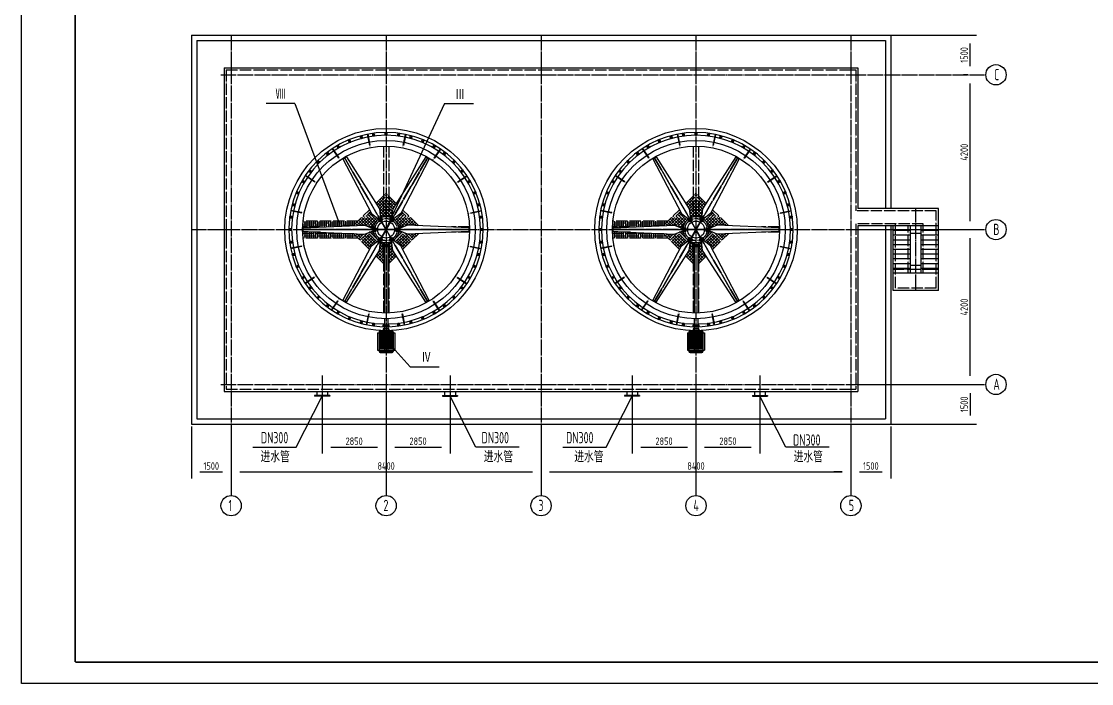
# Model space of a CAD drawing. Extents: x -1000 to 98460, y -3573 to 73239.
# Drawn here: x -1000 to 48730, y -3573 to 27224 of the extents above; entities that cross this region are included whole.
import ezdxf

# ---------------------------------------------------------------- set-up
doc = ezdxf.new("R2010")
doc.units = 0
doc.header["$LTSCALE"] = 35
doc.linetypes.add('S', pattern=[18, 15, -1, 0, -1, 0, -1])
doc.linetypes.add('Z', pattern=[22.5, 20, -1, 0.5, -1])
doc.layers.get('0').update_dxf_attribs({"linetype": 'CONTINUOUS'})
for name, color, linetype in [('2', 2, 'CONTINUOUS'), ('4', 1, 'Z'), ('5', 4, 'S'), ('6', 3, 'CONTINUOUS')]:
    doc.layers.add(name, color=color, linetype=linetype)
doc.styles.add('CXF', font='ascii.shx', dxfattribs={"width": 0.75, "bigfont": 'hz.shx'})

# ---------------------------------------------------------------- blocks, each defined once
blk = doc.blocks.new('ARROW')
at = {"layer": '6'}
blk.add_lwpolyline([(0, 0, 0, 0.2, 0), (-1, 0, 0, 0, 0), (-2, 0, 0, 0, 0)], format="xyseb", dxfattribs=at)

msp = doc.modelspace()

# ---------------------------------------------------------------- linework, layer by layer
msp.add_line((-1000, -3573), (-1000, 55827))
for points in [[(1500, -2573, 70, 70, 0), (1500, 54827, 70, 70, 0)], [(82100, -2573, 70, 70, 0), (1500, -2573, 70, 70, 0)]]:
    msp.add_lwpolyline(points, format="xyseb")
msp.add_lwpolyline([(83100, -3573), (-1000, -3573)])
at = {"layer": '2'}
for p, q in [((6896, 26590), (23146, 26590)), ((6896, 26590), (6896, 16944)), ((23146, 26590), (37546, 26590)), ((37546, 26590), (39396, 26590)), ((39396, 26590), (39396, 18515)), ((7146, 26340), (23146, 26340)), ((7146, 26340), (7146, 16944)), ((23146, 26340), (37546, 26340)), ((37546, 26340), (39146, 26340)), ((39146, 26340), (39146, 18515)), ((8421, 25065), (8421, 16944)), ((8421, 25065), (37546, 25065)), ((37546, 25065), (37871, 25065)), ((37871, 25065), (37871, 18515)), ((13942, 20829), (14099, 20919)), ((14099, 20919), (15635, 18504)), ((17792, 20919), (16256, 18504)), ((17792, 20919), (17949, 20829)), ((28342, 20829), (28499, 20919)), ((28499, 20919), (30035, 18504)), ((32192, 20919), (30656, 18504)), ((32192, 20919), (32349, 20829)), ((13942, 20829), (15266, 18291)), ((17949, 20829), (16625, 18291)), ((28342, 20829), (29666, 18291)), ((32349, 20829), (31025, 18291)), ((15635, 18504), (15692, 18057)), ((16256, 18504), (16199, 18057)), ((30035, 18504), (30092, 18057)), ((30656, 18504), (30599, 18057)), ((41611, 18515), (37871, 18515)), ((41611, 14715), (41611, 18515)), ((15266, 18291), (15624, 18018)), ((15624, 18018), (15689, 17906)), ((15757, 17945), (15689, 17906)), ((15692, 18057), (15757, 17945)), ((16199, 18057), (16134, 17945)), ((16202, 17906), (16134, 17945)), ((16267, 18018), (16202, 17906)), ((16625, 18291), (16267, 18018)), ((29666, 18291), (30024, 18018)), ((30024, 18018), (30089, 17906)), ((30157, 17945), (30089, 17906)), ((30092, 18057), (30157, 17945)), ((30599, 18057), (30534, 17945)), ((30602, 17906), (30534, 17945)), ((30667, 18018), (30602, 17906)), ((31025, 18291), (30667, 18018)), ((6896, 17715), (6896, 8490)), ((7146, 17715), (7146, 8740)), ((8421, 17715), (8421, 10015)), ((12096, 17630), (14955, 17753)), ((12096, 17449), (12096, 17630)), ((12096, 17449), (14955, 17327)), ((14955, 17753), (15371, 17579)), ((14955, 17327), (15371, 17501)), ((15371, 17579), (15500, 17579)), ((15371, 17501), (15500, 17501)), ((15500, 17579), (15500, 17501)), ((16391, 17501), (16391, 17579)), ((16521, 17579), (16391, 17579)), ((16521, 17501), (16391, 17501)), ((16936, 17753), (16521, 17579)), ((16936, 17327), (16521, 17501)), ((19796, 17630), (16936, 17753)), ((19796, 17449), (16936, 17327)), ((19796, 17630), (19796, 17449)), ((26496, 17630), (29355, 17753)), ((26496, 17449), (26496, 17630)), ((26496, 17449), (29355, 17327)), ((29355, 17753), (29771, 17579)), ((29355, 17327), (29771, 17501)), ((29771, 17579), (29900, 17579)), ((29771, 17501), (29900, 17501)), ((29900, 17579), (29900, 17501)), ((30921, 17579), (30791, 17579)), ((30791, 17501), (30791, 17579)), ((30921, 17501), (30791, 17501)), ((31336, 17753), (30921, 17579)), ((31336, 17327), (30921, 17501)), ((34196, 17630), (31336, 17753)), ((34196, 17449), (31336, 17327)), ((34196, 17630), (34196, 17449)), ((37871, 17715), (37871, 10015)), ((41611, 17715), (37871, 17715)), ((39146, 17715), (39146, 8740)), ((39396, 17715), (39396, 8490)), ((39511, 14715), (39511, 17715)), ((40311, 17495), (39511, 17495)), ((40311, 17365), (40311, 17715)), ((40811, 17365), (40811, 17715)), ((41611, 17495), (40811, 17495)), ((15266, 16789), (15624, 17061)), ((15624, 17061), (15689, 17174)), ((15635, 16576), (15692, 17022)), ((15689, 17174), (15757, 17135)), ((15692, 17022), (15757, 17135)), ((15866, 16945), (15866, 16841)), ((16026, 16945), (16026, 16841)), ((16134, 17135), (16202, 17174)), ((16199, 17022), (16134, 17135)), ((16256, 16576), (16199, 17022)), ((16267, 17061), (16202, 17174)), ((16625, 16789), (16267, 17061)), ((29666, 16789), (30024, 17061)), ((30024, 17061), (30089, 17174)), ((30035, 16576), (30092, 17022)), ((30089, 17174), (30157, 17135)), ((30092, 17022), (30157, 17135)), ((30266, 16945), (30266, 16841)), ((30426, 16945), (30426, 16841)), ((30534, 17135), (30602, 17174)), ((30599, 17022), (30534, 17135)), ((30656, 16576), (30599, 17022)), ((30667, 17061), (30602, 17174)), ((31025, 16789), (30667, 17061)), ((40311, 17275), (39511, 17275)), ((40311, 17055), (39511, 17055)), ((40811, 17365), (40311, 17365)), ((41611, 17275), (40811, 17275)), ((41611, 17055), (40811, 17055)), ((13942, 14251), (15266, 16789)), ((14099, 14160), (15635, 16576)), ((16074, 16791), (15817, 16791)), ((15866, 16742), (15866, 13661)), ((16026, 16742), (16026, 13661)), ((17792, 14160), (16256, 16576)), ((17949, 14251), (16625, 16789)), ((28342, 14251), (29666, 16789)), ((28499, 14160), (30035, 16576)), ((30474, 16791), (30217, 16791)), ((30266, 16742), (30266, 13661)), ((30426, 16742), (30426, 13661)), ((32192, 14160), (30656, 16576)), ((32349, 14251), (31025, 16789)), ((40311, 16835), (39511, 16835)), ((40311, 16615), (39511, 16615)), ((41611, 16835), (40811, 16835)), ((41611, 16615), (40811, 16615)), ((40311, 16395), (39511, 16395)), ((40311, 16175), (39511, 16175)), ((40311, 15955), (39511, 15955)), ((41611, 16395), (40811, 16395)), ((41611, 16175), (40811, 16175)), ((41611, 15955), (40811, 15955)), ((40311, 15735), (39511, 15735)), ((41611, 15515), (39511, 15515)), ((40811, 15865), (40311, 15865)), ((40311, 15515), (40311, 15865)), ((40811, 15515), (40811, 15865)), ((41611, 15735), (40811, 15735)), ((41611, 14715), (39511, 14715)), ((14099, 14160), (13942, 14251)), ((17949, 14251), (17792, 14160)), ((28499, 14160), (28342, 14251)), ((32349, 14251), (32192, 14160)), ((16074, 13061), (15817, 13061)), ((15866, 13394), (15866, 11933)), ((15866, 13012), (15866, 12924)), ((16025, 13012), (16025, 12924)), ((16026, 13394), (16026, 11933)), ((30474, 13061), (30217, 13061)), ((30266, 13394), (30266, 11933)), ((30266, 13012), (30266, 12924)), ((30425, 13012), (30425, 12924)), ((30426, 13394), (30426, 11933)), ((15546, 12733), (15619, 12733)), ((15546, 12733), (15546, 11933)), ((15631, 12809), (15619, 12786)), ((16272, 12786), (15619, 12786)), ((15619, 12786), (15619, 11879)), ((15646, 12786), (15646, 12004)), ((15866, 12836), (15675, 12836)), ((15696, 12786), (15696, 12004)), ((15746, 12786), (15746, 12004)), ((15796, 12786), (15796, 12004)), ((15815, 12924), (15815, 12836)), ((16076, 12924), (15815, 12924)), ((15846, 12786), (15846, 12004)), ((15896, 12786), (15896, 12004)), ((15946, 12786), (15946, 12004)), ((15996, 12786), (15996, 12004)), ((16216, 12836), (16026, 12836)), ((16046, 12786), (16046, 12004)), ((16076, 12924), (16076, 12836)), ((16096, 12786), (16096, 12004)), ((16146, 12786), (16146, 12004)), ((16196, 12786), (16196, 12004)), ((16246, 12786), (16246, 12004)), ((16272, 12786), (16260, 12809)), ((16272, 12786), (16272, 11879)), ((16272, 12733), (16346, 12733)), ((16346, 12733), (16346, 11933)), ((29946, 12733), (29946, 11933)), ((29946, 12733), (30019, 12733)), ((30031, 12809), (30019, 12786)), ((30019, 12786), (30019, 11879)), ((30672, 12786), (30019, 12786)), ((30046, 12786), (30046, 12004)), ((30266, 12836), (30075, 12836)), ((30096, 12786), (30096, 12004)), ((30146, 12786), (30146, 12004)), ((30196, 12786), (30196, 12004)), ((30476, 12924), (30215, 12924)), ((30215, 12924), (30215, 12836)), ((30246, 12786), (30246, 12004)), ((30296, 12786), (30296, 12004)), ((30346, 12786), (30346, 12004)), ((30396, 12786), (30396, 12004)), ((30616, 12836), (30426, 12836)), ((30446, 12786), (30446, 12004)), ((30476, 12924), (30476, 12836)), ((30496, 12786), (30496, 12004)), ((30546, 12786), (30546, 12004)), ((30596, 12786), (30596, 12004)), ((30646, 12786), (30646, 12004)), ((30672, 12786), (30660, 12809)), ((30672, 12786), (30672, 11879)), ((30672, 12733), (30746, 12733)), ((30746, 12733), (30746, 11933)), ((15619, 12004), (16272, 12004)), ((30019, 12004), (30672, 12004)), ((15546, 11933), (16346, 11933)), ((15619, 11879), (16272, 11879)), ((15669, 11829), (16222, 11829)), ((29946, 11933), (30746, 11933)), ((30019, 11879), (30672, 11879)), ((30069, 11829), (30622, 11829)), ((8421, 10015), (23146, 10015)), ((12726, 10015), (12726, 9825)), ((13226, 10015), (13226, 9825)), ((18666, 10015), (18666, 9825)), ((19166, 10015), (19166, 9825)), ((23146, 10015), (37871, 10015)), ((27126, 10015), (27126, 9825)), ((27626, 10015), (27626, 9825)), ((33066, 10015), (33066, 9825)), ((33566, 10015), (33566, 9825)), ((12626, 9825), (12626, 9790)), ((13326, 9825), (12626, 9825)), ((13326, 9790), (12626, 9790)), ((13326, 9825), (13326, 9790)), ((18566, 9825), (19266, 9825)), ((18566, 9825), (18566, 9790)), ((18566, 9790), (19266, 9790)), ((19266, 9825), (19266, 9790)), ((27726, 9825), (27026, 9825)), ((27026, 9825), (27026, 9790)), ((27726, 9790), (27026, 9790)), ((27726, 9825), (27726, 9790)), ((32966, 9825), (32966, 9790)), ((32966, 9825), (33666, 9825)), ((32966, 9790), (33666, 9790)), ((33666, 9825), (33666, 9790)), ((6896, 8490), (23146, 8490)), ((7146, 8740), (23146, 8740)), ((23146, 8740), (37546, 8740)), ((23146, 8490), (37546, 8490)), ((37546, 8740), (39146, 8740)), ((37546, 8490), (39396, 8490))]:
    msp.add_line(p, q, dxfattribs=at)
for points in [[(15735, 18067), (15779, 17990), (15639, 17909), (15595, 17986)], [(15605, 18002), (15658, 17909), (15667, 17915), (15614, 18007)], [(15716, 18066), (15769, 17974), (15760, 17968), (15707, 18061)], [(16296, 17986), (16252, 17909), (16112, 17990), (16156, 18067)], [(16175, 18066), (16122, 17974), (16131, 17968), (16185, 18061)], [(16286, 18002), (16233, 17909), (16224, 17915), (16277, 18007)], [(30135, 18067), (30179, 17990), (30039, 17909), (29995, 17986)], [(30005, 18002), (30058, 17909), (30067, 17915), (30014, 18007)], [(30116, 18066), (30169, 17974), (30160, 17968), (30107, 18061)], [(30696, 17986), (30652, 17909), (30512, 17990), (30556, 18067)], [(30575, 18066), (30522, 17974), (30531, 17968), (30585, 18061)], [(30686, 18002), (30633, 17909), (30624, 17915), (30677, 18007)], [(15375, 17604), (15482, 17604), (15482, 17593), (15375, 17593)], [(15375, 17476), (15482, 17476), (15482, 17486), (15375, 17486)], [(15384, 17621), (15473, 17621), (15473, 17459), (15384, 17459)], [(16516, 17604), (16409, 17604), (16409, 17593), (16516, 17593)], [(16516, 17476), (16409, 17476), (16409, 17486), (16516, 17486)], [(16507, 17459), (16418, 17459), (16418, 17621), (16507, 17621)], [(29775, 17604), (29882, 17604), (29882, 17593), (29775, 17593)], [(29775, 17476), (29882, 17476), (29882, 17486), (29775, 17486)], [(29784, 17621), (29873, 17621), (29873, 17459), (29784, 17459)], [(30916, 17604), (30809, 17604), (30809, 17593), (30916, 17593)], [(30916, 17476), (30809, 17476), (30809, 17486), (30916, 17486)], [(30907, 17459), (30818, 17459), (30818, 17621), (30907, 17621)], [(15595, 17094), (15639, 17171), (15779, 17090), (15735, 17013)], [(15605, 17078), (15658, 17170), (15667, 17165), (15614, 17072)], [(15716, 17013), (15769, 17106), (15760, 17111), (15707, 17019)], [(16156, 17013), (16112, 17090), (16252, 17171), (16296, 17094)], [(16175, 17013), (16122, 17106), (16131, 17111), (16185, 17019)], [(16286, 17078), (16233, 17170), (16224, 17165), (16277, 17072)], [(29995, 17094), (30039, 17171), (30179, 17090), (30135, 17013)], [(30005, 17078), (30058, 17170), (30067, 17165), (30014, 17072)], [(30116, 17013), (30169, 17106), (30160, 17111), (30107, 17019)], [(30556, 17013), (30512, 17090), (30652, 17171), (30696, 17094)], [(30575, 17013), (30522, 17106), (30531, 17111), (30585, 17019)], [(30686, 17078), (30633, 17170), (30624, 17165), (30677, 17072)], [(16074, 16841), (16074, 16742), (15817, 16742), (15817, 16841)], [(30474, 16841), (30474, 16742), (30217, 16742), (30217, 16841)], [(16074, 13111), (16074, 13012), (15817, 13012), (15817, 13111)], [(30474, 13111), (30474, 13012), (30217, 13012), (30217, 13111)]]:
    msp.add_lwpolyline(points, close=True, dxfattribs=at)
for points in [[(15806, 16956), (15806, 16870), (15866, 16870)], [(16026, 16870), (16085, 16870), (16085, 16956)], [(30206, 16956), (30206, 16870), (30266, 16870)], [(30426, 16870), (30485, 16870), (30485, 16956)]]:
    msp.add_lwpolyline(points, dxfattribs=at)
for centre, radius in [((15946, 17540), 4707), ((30346, 17540), 4707), ((15946, 17540), 4147), ((15946, 17540), 3880), ((30346, 17540), 4147), ((30346, 17540), 3880), ((15946, 17540), 394), ((30346, 17540), 394)]:
    msp.add_circle(centre, radius, dxfattribs=at)
for centre, radius, start, end in [((15946, 17540), 4518, 271.6246, 268.3754), ((15946, 17540), 4390, 271.0442, 268.9558), ((30346, 17540), 4518, 271.6246, 268.3754), ((30346, 17540), 4390, 271.0442, 268.9558), ((15946, 17540), 600, 124.6687, 175.3313), ((15946, 17540), 600, 64.6687, 115.3313), ((15946, 17540), 600, 4.6687, 55.3313), ((30346, 17540), 600, 124.6687, 175.3313), ((30346, 17540), 600, 64.6687, 115.3313), ((30346, 17540), 600, 4.6687, 55.3313), ((15946, 17540), 600, 184.6687, 295.3313), ((15946, 17540), 600, 304.6687, 355.3313), ((30346, 17540), 600, 184.6687, 295.3313), ((30346, 17540), 600, 304.6687, 355.3313), ((15675, 12786), 50, 90, 152.9916), ((16216, 12786), 50, 27.0084, 90), ((30075, 12786), 50, 90, 152.9916), ((30616, 12786), 50, 27.0084, 90), ((15669, 11879), 50, 180, 270), ((16222, 11879), 50, 270, 0), ((30069, 11879), 50, 180, 270), ((30622, 11879), 50, 270, 0)]:
    msp.add_arc(centre, radius, start, end, dxfattribs=at)
at = {"layer": '4'}
for p, q in [((8746, 26590), (8746, 7595)), ((15946, 26590), (15946, 7595)), ((23146, 26590), (23146, 7595)), ((23146, 26590), (23146, 7595)), ((30346, 26590), (30346, 7595)), ((37546, 26590), (37546, 7595)), ((37546, 26590), (37546, 7595)), ((8271, 24740), (23146, 24740)), ((23146, 24740), (37546, 24740)), ((37546, 24740), (43815, 24740)), ((14772, 21921), (14814, 21761)), ((15425, 21963), (15303, 21947)), ((15354, 22037), (15375, 21873)), ((16007, 21993), (15884, 21993)), ((15946, 22076), (15946, 21910)), ((16588, 21947), (16466, 21963)), ((16538, 22037), (16516, 21873)), ((17120, 21921), (17077, 21761)), ((29172, 21921), (29214, 21761)), ((29825, 21963), (29703, 21947)), ((29754, 22037), (29775, 21873)), ((30407, 21993), (30284, 21993)), ((30346, 22076), (30346, 21910)), ((30988, 21947), (30866, 21963)), ((30938, 22037), (30916, 21873)), ((31520, 21921), (31477, 21761)), ((13772, 21427), (13666, 21365)), ((13678, 21468), (13760, 21324)), ((14298, 21677), (14185, 21630)), ((14210, 21730), (14273, 21577)), ((14852, 21857), (14734, 21825)), ((17157, 21825), (17039, 21857)), ((17706, 21630), (17593, 21677)), ((17681, 21730), (17618, 21577)), ((18225, 21365), (18119, 21427)), ((18213, 21468), (18131, 21324)), ((28172, 21427), (28066, 21365)), ((28078, 21468), (28160, 21324)), ((28698, 21677), (28585, 21630)), ((28610, 21730), (28673, 21577)), ((29252, 21857), (29134, 21825)), ((31557, 21825), (31439, 21857)), ((32106, 21630), (31993, 21677)), ((32081, 21730), (32018, 21577)), ((32625, 21365), (32519, 21427)), ((32613, 21468), (32531, 21324)), ((13184, 21138), (13285, 21007)), ((13283, 21110), (13186, 21035)), ((14006, 20900), (17886, 14180)), ((14006, 14180), (17886, 20900)), ((17886, 14180), (14006, 20900)), ((17886, 20900), (14006, 14180)), ((18707, 21138), (18606, 21007)), ((18705, 21035), (18608, 21110)), ((27584, 21138), (27685, 21007)), ((27683, 21110), (27586, 21035)), ((32286, 20900), (28406, 14180)), ((32286, 14180), (28406, 20900)), ((28406, 14180), (32286, 20900)), ((28406, 20900), (32286, 14180)), ((33107, 21138), (33006, 21007)), ((33105, 21035), (33008, 21110)), ((12738, 20747), (12855, 20630)), ((12840, 20732), (12753, 20645)), ((19153, 20747), (19036, 20630)), ((19138, 20645), (19051, 20732)), ((27138, 20747), (27255, 20630)), ((27240, 20732), (27153, 20645)), ((33553, 20747), (33436, 20630)), ((33538, 20645), (33451, 20732)), ((12347, 20301), (12478, 20200)), ((12450, 20299), (12375, 20202)), ((19544, 20301), (19413, 20200)), ((19516, 20202), (19441, 20299)), ((26747, 20301), (26878, 20200)), ((26850, 20299), (26775, 20202)), ((33944, 20301), (33813, 20200)), ((33916, 20202), (33841, 20299)), ((12017, 19808), (12161, 19725)), ((12120, 19819), (12058, 19713)), ((19874, 19808), (19730, 19725)), ((19833, 19713), (19771, 19819)), ((26417, 19808), (26561, 19725)), ((26520, 19819), (26458, 19713)), ((34274, 19808), (34130, 19725)), ((34233, 19713), (34171, 19819)), ((11755, 19276), (11908, 19212)), ((11855, 19301), (11808, 19187)), ((20136, 19276), (19983, 19212)), ((20083, 19187), (20036, 19301)), ((26155, 19276), (26308, 19212)), ((26255, 19301), (26208, 19187)), ((34536, 19276), (34383, 19212)), ((34483, 19187), (34436, 19301)), ((11564, 18714), (11724, 18671)), ((11660, 18752), (11628, 18633)), ((20327, 18714), (20167, 18671)), ((20263, 18633), (20231, 18752)), ((25964, 18714), (26124, 18671)), ((26060, 18752), (26028, 18633)), ((34727, 18714), (34567, 18671)), ((34663, 18633), (34631, 18752)), ((40561, 14715), (40561, 18515)), ((11449, 18132), (11613, 18110)), ((11539, 18182), (11523, 18060)), ((20443, 18132), (20278, 18110)), ((20368, 18060), (20352, 18182)), ((25849, 18132), (26013, 18110)), ((25939, 18182), (25923, 18060)), ((34843, 18132), (34678, 18110)), ((34768, 18060), (34752, 18182)), ((6896, 17540), (23146, 17540)), ((11410, 17540), (11575, 17540)), ((11493, 17601), (11493, 17478)), ((12066, 17540), (19826, 17540)), ((19826, 17540), (12066, 17540)), ((20481, 17540), (20316, 17540)), ((20399, 17478), (20399, 17601)), ((23146, 17540), (37546, 17540)), ((25810, 17540), (25975, 17540)), ((25893, 17601), (25893, 17478)), ((34226, 17540), (26466, 17540)), ((26466, 17540), (34226, 17540)), ((34881, 17540), (34716, 17540)), ((34799, 17478), (34799, 17601)), ((37546, 17540), (43815, 17540)), ((11449, 16948), (11613, 16969)), ((11523, 17019), (11539, 16898)), ((15617, 17132), (15757, 17051)), ((16134, 17051), (16274, 17132)), ((20443, 16948), (20278, 16969)), ((20352, 16898), (20368, 17019)), ((25849, 16948), (26013, 16969)), ((25923, 17019), (25939, 16898)), ((34843, 16948), (34678, 16969)), ((34752, 16898), (34768, 17019)), ((11628, 16447), (11660, 16328)), ((20231, 16328), (20263, 16447)), ((26028, 16447), (26060, 16328)), ((34631, 16328), (34663, 16447)), ((11564, 16366), (11724, 16409)), ((20327, 16366), (20167, 16409)), ((25964, 16366), (26124, 16409)), ((34727, 16366), (34567, 16409)), ((11755, 15804), (11908, 15867)), ((11808, 15892), (11855, 15779)), ((20136, 15804), (19983, 15867)), ((20036, 15779), (20083, 15892)), ((26155, 15804), (26308, 15867)), ((26208, 15892), (26255, 15779)), ((34536, 15804), (34383, 15867)), ((34436, 15779), (34483, 15892)), ((41611, 15690), (39511, 15690)), ((12017, 15272), (12161, 15355)), ((12058, 15366), (12120, 15260)), ((19874, 15272), (19730, 15355)), ((19771, 15260), (19833, 15366)), ((26417, 15272), (26561, 15355)), ((26458, 15366), (26520, 15260)), ((34274, 15272), (34130, 15355)), ((34171, 15260), (34233, 15366)), ((12347, 14779), (12478, 14879)), ((12375, 14878), (12450, 14780)), ((12738, 14332), (12855, 14450)), ((12753, 14434), (12840, 14348)), ((19153, 14332), (19036, 14450)), ((19051, 14348), (19138, 14434)), ((19544, 14779), (19413, 14879)), ((19441, 14780), (19516, 14878)), ((26747, 14779), (26878, 14879)), ((26775, 14878), (26850, 14780)), ((27138, 14332), (27255, 14450)), ((27153, 14434), (27240, 14348)), ((33553, 14332), (33436, 14450)), ((33451, 14348), (33538, 14434)), ((33944, 14779), (33813, 14879)), ((33841, 14780), (33916, 14878)), ((13184, 13941), (13285, 14073)), ((13186, 14044), (13283, 13970)), ((18707, 13941), (18606, 14073)), ((18608, 13970), (18705, 14044)), ((27584, 13941), (27685, 14073)), ((27586, 14044), (27683, 13970)), ((33107, 13941), (33006, 14073)), ((33008, 13970), (33105, 14044)), ((13666, 13714), (13772, 13653)), ((13678, 13612), (13760, 13755)), ((14185, 13449), (14298, 13402)), ((14210, 13349), (14273, 13502)), ((17593, 13402), (17706, 13449)), ((17681, 13349), (17618, 13502)), ((18119, 13653), (18225, 13714)), ((18213, 13612), (18131, 13755)), ((28066, 13714), (28172, 13653)), ((28078, 13612), (28160, 13755)), ((28585, 13449), (28698, 13402)), ((28610, 13349), (28673, 13502)), ((31993, 13402), (32106, 13449)), ((32081, 13349), (32018, 13502)), ((32519, 13653), (32625, 13714)), ((32613, 13612), (32531, 13755)), ((14734, 13254), (14852, 13223)), ((14772, 13159), (14814, 13319)), ((15303, 13133), (15425, 13117)), ((15354, 13043), (15375, 13207)), ((16466, 13117), (16588, 13133)), ((16538, 13043), (16516, 13207)), ((17039, 13223), (17157, 13254)), ((17120, 13159), (17077, 13319)), ((29134, 13254), (29252, 13223)), ((29172, 13159), (29214, 13319)), ((29703, 13133), (29825, 13117)), ((29754, 13043), (29775, 13207)), ((30866, 13117), (30988, 13133)), ((30938, 13043), (30916, 13207)), ((31439, 13223), (31557, 13254)), ((31520, 13159), (31477, 13319)), ((12976, 10758), (12976, 9037)), ((18916, 10758), (18916, 9037)), ((27376, 10758), (27376, 9037)), ((33316, 10758), (33316, 9037)), ((8271, 10340), (23146, 10340)), ((23146, 10340), (37546, 10340)), ((37546, 10340), (43815, 10340))]:
    msp.add_line(p, q, dxfattribs=at)
for centre in [(15946, 17540), (30346, 17540)]:
    msp.add_circle(centre, 517, dxfattribs=at)
at = {"layer": '5'}
for p, q in [((8521, 24965), (23146, 24965)), ((8521, 24965), (8521, 16844)), ((23146, 24965), (37546, 24965)), ((37546, 24965), (37771, 24965)), ((37771, 24965), (37771, 18415)), ((15074, 21973), (15195, 21347)), ((15093, 21977), (15215, 21350)), ((16837, 21969), (16709, 21344)), ((16856, 21965), (16729, 21340)), ((29474, 21973), (29595, 21347)), ((29493, 21977), (29615, 21350)), ((31237, 21969), (31109, 21344)), ((31256, 21965), (31129, 21340)), ((15821, 21418), (15821, 18127)), ((16071, 21418), (16071, 18127)), ((30221, 21418), (30221, 18127)), ((30471, 21418), (30471, 18127)), ((13444, 21302), (13796, 20770)), ((13460, 21313), (13812, 20781)), ((18464, 21291), (18107, 20762)), ((18480, 21280), (18124, 20751)), ((27844, 21302), (28196, 20770)), ((27860, 21313), (28212, 20781)), ((32864, 21291), (32507, 20762)), ((32880, 21280), (32524, 20751)), ((12194, 20058), (12723, 19701)), ((12206, 20074), (12735, 19718)), ((19708, 20042), (19176, 19690)), ((19719, 20025), (19187, 19673)), ((26594, 20058), (27123, 19701)), ((26606, 20074), (27135, 19718)), ((34108, 20042), (33576, 19690)), ((34119, 20025), (33587, 19673)), ((15471, 18762), (15946, 19237)), ((15526, 18675), (16016, 19166)), ((15581, 18589), (16087, 19095)), ((15635, 18502), (16158, 19025)), ((15651, 18377), (16228, 18954)), ((16240, 18377), (15663, 18954)), ((16256, 18502), (15733, 19025)), ((16311, 18589), (15804, 19095)), ((16366, 18675), (15875, 19166)), ((16421, 18762), (15946, 19237)), ((29871, 18762), (30346, 19237)), ((29926, 18675), (30416, 19166)), ((29981, 18589), (30487, 19095)), ((30035, 18502), (30558, 19025)), ((30051, 18377), (30628, 18954)), ((30640, 18377), (30063, 18954)), ((30656, 18502), (30133, 19025)), ((30711, 18589), (30204, 19095)), ((30766, 18675), (30275, 19166)), ((30821, 18762), (30346, 19237)), ((11516, 18431), (12141, 18304)), ((11520, 18450), (12145, 18323)), ((14439, 17730), (15175, 18466)), ((15190, 18436), (15168, 18459)), ((16208, 18126), (15521, 18813)), ((16065, 18128), (15540, 18652)), ((16224, 18251), (15592, 18883)), ((15912, 18139), (15648, 18403)), ((15667, 18251), (16299, 18883)), ((15683, 18126), (16370, 18813)), ((15827, 18128), (16351, 18652)), ((15979, 18139), (16244, 18403)), ((16701, 18436), (16723, 18459)), ((17452, 17730), (16716, 18466)), ((20379, 18412), (19752, 18290)), ((25916, 18431), (26541, 18304)), ((25920, 18450), (26545, 18323)), ((28839, 17730), (29575, 18466)), ((29590, 18436), (29568, 18459)), ((30608, 18126), (29921, 18813)), ((30465, 18128), (29940, 18652)), ((30624, 18251), (29992, 18883)), ((30312, 18139), (30048, 18403)), ((30067, 18251), (30699, 18883)), ((30083, 18126), (30770, 18813)), ((30227, 18128), (30751, 18652)), ((30379, 18139), (30644, 18403)), ((31101, 18436), (31123, 18459)), ((31852, 17730), (31116, 18466)), ((34779, 18412), (34152, 18290)), ((41511, 18415), (37771, 18415)), ((41511, 14815), (41511, 18415)), ((14649, 17940), (12086, 17940)), ((12166, 17940), (12166, 17633)), ((12266, 17940), (12266, 17637)), ((12366, 17940), (12366, 17642)), ((12466, 17940), (12466, 17646)), ((12566, 17940), (12566, 17650)), ((12666, 17940), (12666, 17654)), ((12766, 17940), (12766, 17659)), ((12866, 17940), (12866, 17663)), ((12966, 17940), (12966, 17667)), ((13066, 17940), (13066, 17672)), ((13166, 17940), (13166, 17676)), ((13266, 17940), (13266, 17680)), ((13366, 17940), (13366, 17684)), ((13466, 17940), (13466, 17689)), ((13566, 17940), (13566, 17693)), ((13666, 17940), (13666, 17697)), ((13766, 17940), (13766, 17702)), ((13866, 17940), (13866, 17706)), ((13966, 17940), (13966, 17710)), ((14066, 17940), (14066, 17714)), ((14166, 17940), (14166, 17719)), ((14266, 17940), (14266, 17723)), ((14366, 17940), (14366, 17727)), ((14466, 17940), (14466, 17757)), ((14566, 17940), (14566, 17857)), ((14587, 17737), (15223, 18373)), ((14887, 17750), (14673, 17964)), ((14735, 17743), (15275, 18284)), ((15076, 17702), (14743, 18035)), ((15147, 17773), (14814, 18105)), ((14882, 17749), (15356, 18223)), ((15366, 17695), (14885, 18176)), ((15404, 17798), (14956, 18247)), ((15006, 17731), (15436, 18162)), ((15457, 17887), (15026, 18318)), ((15521, 17964), (15097, 18388)), ((15106, 17690), (15516, 18100)), ((15205, 17648), (15596, 18039)), ((15598, 18029), (15559, 18068)), ((15757, 18028), (15617, 17947)), ((15790, 18119), (15668, 18241)), ((16101, 18119), (16223, 18241)), ((16274, 17947), (16134, 18028)), ((16293, 18029), (16332, 18068)), ((16686, 17648), (16295, 18039)), ((16370, 17964), (16794, 18388)), ((16786, 17690), (16375, 18100)), ((16435, 17887), (16865, 18318)), ((16885, 17731), (16455, 18162)), ((16487, 17798), (16936, 18247)), ((16525, 17695), (17006, 18176)), ((17009, 17749), (16535, 18223)), ((16572, 17600), (17077, 18105)), ((17156, 17743), (16616, 18284)), ((17304, 17737), (16668, 18373)), ((16815, 17702), (17148, 18035)), ((17004, 17750), (17218, 17964)), ((20382, 18392), (19756, 18270)), ((29049, 17940), (26486, 17940)), ((26566, 17940), (26566, 17633)), ((26666, 17940), (26666, 17637)), ((26766, 17940), (26766, 17642)), ((26866, 17940), (26866, 17646)), ((26966, 17940), (26966, 17650)), ((27066, 17940), (27066, 17654)), ((27166, 17940), (27166, 17659)), ((27266, 17940), (27266, 17663)), ((27366, 17940), (27366, 17667)), ((27466, 17940), (27466, 17672)), ((27566, 17940), (27566, 17676)), ((27666, 17940), (27666, 17680)), ((27766, 17940), (27766, 17684)), ((27866, 17940), (27866, 17689)), ((27966, 17940), (27966, 17693)), ((28066, 17940), (28066, 17697)), ((28166, 17940), (28166, 17702)), ((28266, 17940), (28266, 17706)), ((28366, 17940), (28366, 17710)), ((28466, 17940), (28466, 17714)), ((28566, 17940), (28566, 17719)), ((28666, 17940), (28666, 17723)), ((28766, 17940), (28766, 17727)), ((28866, 17940), (28866, 17757)), ((28966, 17940), (28966, 17857)), ((28987, 17737), (29623, 18373)), ((29287, 17750), (29073, 17964)), ((29135, 17743), (29675, 18284)), ((29476, 17702), (29143, 18035)), ((29547, 17773), (29214, 18105)), ((29282, 17749), (29756, 18223)), ((29766, 17695), (29285, 18176)), ((29804, 17798), (29356, 18247)), ((29406, 17731), (29836, 18162)), ((29857, 17887), (29426, 18318)), ((29921, 17964), (29497, 18388)), ((29506, 17690), (29916, 18100)), ((29605, 17648), (29996, 18039)), ((29998, 18029), (29959, 18068)), ((30157, 18028), (30017, 17947)), ((30190, 18119), (30068, 18241)), ((30501, 18119), (30623, 18241)), ((30674, 17947), (30534, 18028)), ((30693, 18029), (30732, 18068)), ((31086, 17648), (30695, 18039)), ((30770, 17964), (31194, 18388)), ((31186, 17690), (30775, 18100)), ((30835, 17887), (31265, 18318)), ((31285, 17731), (30855, 18162)), ((30887, 17798), (31336, 18247)), ((30925, 17695), (31406, 18176)), ((31409, 17749), (30935, 18223)), ((30972, 17600), (31477, 18105)), ((31556, 17743), (31016, 18284)), ((31704, 17737), (31068, 18373)), ((31215, 17702), (31548, 18035)), ((31404, 17750), (31618, 17964)), ((34782, 18392), (34156, 18270)), ((8521, 17815), (8521, 10115)), ((12905, 17665), (12066, 17665)), ((12096, 17540), (12066, 17540)), ((12905, 17415), (12066, 17415)), ((12321, 17640), (12067, 17640)), ((12321, 17440), (12067, 17440)), ((14449, 17740), (12071, 17740)), ((14549, 17840), (12077, 17840)), ((12166, 17446), (12166, 17140)), ((12266, 17442), (12266, 17140)), ((12366, 17438), (12366, 17140)), ((12466, 17434), (12466, 17140)), ((12566, 17429), (12566, 17140)), ((12666, 17425), (12666, 17140)), ((12766, 17421), (12766, 17140)), ((12866, 17416), (12866, 17140)), ((12966, 17412), (12966, 17140)), ((13066, 17408), (13066, 17140)), ((14480, 17732), (14461, 17752)), ((14616, 17738), (14531, 17823)), ((14752, 17744), (14602, 17893)), ((14814, 16974), (15295, 17455)), ((15359, 17665), (15165, 17665)), ((15359, 17415), (15165, 17415)), ((15596, 17040), (15205, 17431)), ((15305, 17606), (15357, 17659)), ((15357, 17421), (15305, 17473)), ((15428, 17621), (15428, 17459)), ((16295, 17040), (16686, 17431)), ((16463, 17459), (16463, 17621)), ((16726, 17665), (16532, 17665)), ((16726, 17415), (16532, 17415)), ((16586, 17606), (16534, 17659)), ((16534, 17421), (16586, 17473)), ((17077, 16974), (16572, 17479)), ((17140, 17744), (17289, 17893)), ((17275, 17738), (17360, 17823)), ((17411, 17732), (17430, 17752)), ((19826, 17665), (18986, 17665)), ((19826, 17415), (18986, 17415)), ((27305, 17665), (26466, 17665)), ((26496, 17540), (26466, 17540)), ((27305, 17415), (26466, 17415)), ((26721, 17640), (26467, 17640)), ((26721, 17440), (26467, 17440)), ((28849, 17740), (26471, 17740)), ((28949, 17840), (26477, 17840)), ((26566, 17446), (26566, 17140)), ((26666, 17442), (26666, 17140)), ((26766, 17438), (26766, 17140)), ((26866, 17434), (26866, 17140)), ((26966, 17429), (26966, 17140)), ((27066, 17425), (27066, 17140)), ((27166, 17421), (27166, 17140)), ((27266, 17416), (27266, 17140)), ((27366, 17412), (27366, 17140)), ((27466, 17408), (27466, 17140)), ((28880, 17732), (28861, 17752)), ((29016, 17738), (28931, 17823)), ((29152, 17744), (29002, 17893)), ((29214, 16974), (29695, 17455)), ((29759, 17665), (29565, 17665)), ((29759, 17415), (29565, 17415)), ((29996, 17040), (29605, 17431)), ((29705, 17606), (29757, 17659)), ((29757, 17421), (29705, 17473)), ((29828, 17621), (29828, 17459)), ((30695, 17040), (31086, 17431)), ((30863, 17459), (30863, 17621)), ((31126, 17665), (30932, 17665)), ((31126, 17415), (30932, 17415)), ((30986, 17606), (30934, 17659)), ((30934, 17421), (30986, 17473)), ((31477, 16974), (30972, 17479)), ((31540, 17744), (31689, 17893)), ((31675, 17738), (31760, 17823)), ((31811, 17732), (31830, 17752)), ((34226, 17665), (33386, 17665)), ((34226, 17415), (33386, 17415)), ((37771, 17815), (37771, 10115)), ((40911, 17815), (37771, 17815)), ((39611, 14815), (39611, 17815)), ((40211, 15515), (40211, 17715)), ((40911, 15515), (40911, 17815)), ((14449, 17340), (12071, 17340)), ((14549, 17240), (12077, 17240)), ((14649, 17140), (12086, 17140)), ((13166, 17404), (13166, 17140)), ((13266, 17399), (13266, 17140)), ((13366, 17395), (13366, 17140)), ((13466, 17391), (13466, 17140)), ((13566, 17386), (13566, 17140)), ((13666, 17382), (13666, 17140)), ((13766, 17378), (13766, 17140)), ((13866, 17374), (13866, 17140)), ((13966, 17369), (13966, 17140)), ((14066, 17365), (14066, 17140)), ((14166, 17361), (14166, 17140)), ((14266, 17357), (14266, 17140)), ((14366, 17352), (14366, 17140)), ((15175, 16613), (14439, 17349)), ((14461, 17328), (14480, 17347)), ((14531, 17257), (14616, 17342)), ((15223, 16706), (14587, 17343)), ((14602, 17186), (14752, 17336)), ((14673, 17115), (14887, 17330)), ((15275, 16796), (14735, 17336)), ((14743, 17045), (15076, 17377)), ((15356, 16857), (14882, 17330)), ((14885, 16903), (15366, 17384)), ((14956, 16833), (15404, 17281)), ((15436, 16918), (15006, 17348)), ((15026, 16762), (15457, 17192)), ((15097, 16691), (15521, 17115)), ((15516, 16979), (15106, 17390)), ((15559, 17012), (15598, 17051)), ((15668, 16838), (15790, 16960)), ((15817, 16819), (15683, 16954)), ((16074, 16819), (16208, 16954)), ((16223, 16838), (16101, 16960)), ((16332, 17012), (16293, 17051)), ((16794, 16691), (16370, 17115)), ((16375, 16979), (16786, 17390)), ((16865, 16762), (16435, 17192)), ((16455, 16918), (16885, 17348)), ((16936, 16833), (16487, 17281)), ((17006, 16903), (16525, 17384)), ((16535, 16857), (17009, 17330)), ((16616, 16796), (17156, 17336)), ((16668, 16706), (17304, 17343)), ((16716, 16613), (17452, 17349)), ((17148, 17045), (16815, 17377)), ((17218, 17115), (17004, 17330)), ((17289, 17186), (17140, 17336)), ((17360, 17257), (17275, 17342)), ((17430, 17328), (17411, 17347)), ((28849, 17340), (26471, 17340)), ((28949, 17240), (26477, 17240)), ((29049, 17140), (26486, 17140)), ((27566, 17404), (27566, 17140)), ((27666, 17399), (27666, 17140)), ((27766, 17395), (27766, 17140)), ((27866, 17391), (27866, 17140)), ((27966, 17386), (27966, 17140)), ((28066, 17382), (28066, 17140)), ((28166, 17378), (28166, 17140)), ((28266, 17374), (28266, 17140)), ((28366, 17369), (28366, 17140)), ((28466, 17365), (28466, 17140)), ((28566, 17361), (28566, 17140)), ((28666, 17357), (28666, 17140)), ((28766, 17352), (28766, 17140)), ((29575, 16613), (28839, 17349)), ((28861, 17328), (28880, 17347)), ((28931, 17257), (29016, 17342)), ((29623, 16706), (28987, 17343)), ((29002, 17186), (29152, 17336)), ((29073, 17115), (29287, 17330)), ((29675, 16796), (29135, 17336)), ((29143, 17045), (29476, 17377)), ((29756, 16857), (29282, 17330)), ((29285, 16903), (29766, 17384)), ((29356, 16833), (29804, 17281)), ((29836, 16918), (29406, 17348)), ((29426, 16762), (29857, 17192)), ((29497, 16691), (29921, 17115)), ((29916, 16979), (29506, 17390)), ((29959, 17012), (29998, 17051)), ((30017, 17132), (30157, 17051)), ((30068, 16838), (30190, 16960)), ((30217, 16819), (30083, 16954)), ((30474, 16819), (30608, 16954)), ((30623, 16838), (30501, 16960)), ((30534, 17051), (30674, 17132)), ((30732, 17012), (30693, 17051)), ((31194, 16691), (30770, 17115)), ((30775, 16979), (31186, 17390)), ((31265, 16762), (30835, 17192)), ((30855, 16918), (31285, 17348)), ((31336, 16833), (30887, 17281)), ((31406, 16903), (30925, 17384)), ((30935, 16857), (31409, 17330)), ((31016, 16796), (31556, 17336)), ((31068, 16706), (31704, 17343)), ((31116, 16613), (31852, 17349)), ((31548, 17045), (31215, 17377)), ((31618, 17115), (31404, 17330)), ((31689, 17186), (31540, 17336)), ((31760, 17257), (31675, 17342)), ((31830, 17328), (31811, 17347)), ((11509, 16688), (12135, 16809)), ((11513, 16668), (12139, 16790)), ((15168, 16621), (15190, 16643)), ((15521, 16267), (15866, 16611)), ((15540, 16427), (15855, 16742)), ((15866, 16206), (15581, 16491)), ((15592, 16196), (15866, 16470)), ((15866, 16347), (15635, 16578)), ((15648, 16676), (15841, 16870)), ((15866, 16488), (15651, 16703)), ((15866, 16630), (15667, 16828)), ((15821, 16870), (15821, 16841)), ((15821, 16742), (15821, 13662)), ((16026, 16630), (16224, 16828)), ((16026, 16488), (16240, 16703)), ((16370, 16267), (16026, 16611)), ((16026, 16347), (16256, 16578)), ((16026, 16206), (16311, 16491)), ((16299, 16196), (16026, 16470)), ((16351, 16427), (16036, 16742)), ((16244, 16676), (16050, 16870)), ((16071, 16870), (16071, 16841)), ((16071, 16742), (16071, 13662)), ((16723, 16621), (16701, 16643)), ((20371, 16629), (19746, 16756)), ((20375, 16649), (19750, 16776)), ((25909, 16688), (26535, 16809)), ((25913, 16668), (26539, 16790)), ((29568, 16621), (29590, 16643)), ((29921, 16267), (30266, 16611)), ((29940, 16427), (30255, 16742)), ((30266, 16206), (29981, 16491)), ((29992, 16196), (30266, 16470)), ((30266, 16347), (30035, 16578)), ((30048, 16676), (30241, 16870)), ((30266, 16488), (30051, 16703)), ((30266, 16630), (30067, 16828)), ((30221, 16870), (30221, 16841)), ((30221, 16742), (30221, 13662)), ((30426, 16630), (30624, 16828)), ((30426, 16488), (30640, 16703)), ((30770, 16267), (30426, 16611)), ((30426, 16347), (30656, 16578)), ((30426, 16206), (30711, 16491)), ((30699, 16196), (30426, 16470)), ((30751, 16427), (30436, 16742)), ((30644, 16676), (30450, 16870)), ((30471, 16870), (30471, 16841)), ((30471, 16742), (30471, 13662)), ((31123, 16621), (31101, 16643)), ((34771, 16629), (34146, 16756)), ((34775, 16649), (34150, 16776)), ((15866, 15923), (15471, 16318)), ((15866, 16064), (15526, 16404)), ((15663, 16126), (15866, 16328)), ((15733, 16055), (15866, 16187)), ((15804, 15984), (15866, 16046)), ((16026, 16064), (16366, 16404)), ((16228, 16126), (16026, 16328)), ((16026, 15923), (16421, 16318)), ((16158, 16055), (16026, 16187)), ((16087, 15984), (16026, 16046)), ((30266, 15923), (29871, 16318)), ((30266, 16064), (29926, 16404)), ((30063, 16126), (30266, 16328)), ((30133, 16055), (30266, 16187)), ((30204, 15984), (30266, 16046)), ((30426, 16064), (30766, 16404)), ((30628, 16126), (30426, 16328)), ((30426, 15923), (30821, 16318)), ((30558, 16055), (30426, 16187)), ((30487, 15984), (30426, 16046)), ((12173, 15054), (12705, 15407)), ((12184, 15038), (12716, 15390)), ((19686, 15005), (19157, 15362)), ((19697, 15022), (19168, 15378)), ((26573, 15054), (27105, 15407)), ((26584, 15038), (27116, 15390)), ((34086, 15005), (33557, 15362)), ((34097, 15022), (33568, 15378)), ((41511, 14815), (39611, 14815)), ((13411, 13800), (13768, 14329)), ((13427, 13789), (13784, 14318)), ((18431, 13767), (18079, 14299)), ((18448, 13778), (18095, 14310)), ((27811, 13800), (28168, 14329)), ((27827, 13789), (28184, 14318)), ((32831, 13767), (32479, 14299)), ((32848, 13778), (32495, 14310)), ((15035, 13114), (15162, 13740)), ((15055, 13110), (15182, 13736)), ((16798, 13103), (16676, 13729)), ((16817, 13107), (16696, 13733)), ((29435, 13114), (29562, 13740)), ((29455, 13110), (29582, 13736)), ((31198, 13103), (31076, 13729)), ((31217, 13107), (31096, 13733)), ((8521, 10115), (23146, 10115)), ((23146, 10115), (37546, 10115)), ((37546, 10115), (37771, 10115))]:
    msp.add_line(p, q, dxfattribs=at)
for points in [[(14818, 21888), (14838, 21813), (14768, 21794), (14748, 21869)], [(15395, 21998), (15405, 21921), (15334, 21912), (15324, 21988)], [(15981, 22032), (15981, 21954), (15910, 21954), (15910, 22032)], [(16567, 21988), (16557, 21912), (16486, 21921), (16496, 21998)], [(17143, 21869), (17123, 21794), (17053, 21813), (17073, 21888)], [(29218, 21888), (29238, 21813), (29168, 21794), (29148, 21869)], [(29795, 21998), (29805, 21921), (29734, 21912), (29724, 21988)], [(30381, 22032), (30381, 21954), (30310, 21954), (30310, 22032)], [(30967, 21988), (30957, 21912), (30886, 21921), (30896, 21998)], [(31543, 21869), (31523, 21794), (31453, 21813), (31473, 21888)], [(13731, 21448), (13770, 21380), (13707, 21345), (13669, 21412)], [(14260, 21703), (14289, 21632), (14223, 21604), (14194, 21676)], [(17698, 21676), (17668, 21604), (17602, 21632), (17631, 21703)], [(18222, 21412), (18184, 21345), (18122, 21380), (18160, 21448)], [(28131, 21448), (28170, 21380), (28107, 21345), (28069, 21412)], [(28660, 21703), (28689, 21632), (28623, 21604), (28594, 21676)], [(32098, 21676), (32068, 21604), (32002, 21632), (32031, 21703)], [(32622, 21412), (32584, 21345), (32522, 21380), (32560, 21448)], [(13240, 21125), (13287, 21064), (13230, 21020), (13183, 21081)], [(18708, 21081), (18661, 21020), (18604, 21064), (18652, 21125)], [(27640, 21125), (27687, 21064), (27630, 21020), (27583, 21081)], [(33108, 21081), (33061, 21020), (33004, 21064), (33052, 21125)], [(12795, 20741), (12850, 20686), (12799, 20636), (12744, 20691)], [(19147, 20691), (19092, 20636), (19042, 20686), (19096, 20741)], [(27195, 20741), (27250, 20686), (27199, 20636), (27144, 20691)], [(33547, 20691), (33492, 20636), (33442, 20686), (33496, 20741)], [(12404, 20303), (12465, 20255), (12422, 20199), (12360, 20246)], [(19531, 20246), (19469, 20199), (19426, 20255), (19487, 20303)], [(26804, 20303), (26865, 20255), (26822, 20199), (26760, 20246)], [(33931, 20246), (33869, 20199), (33826, 20255), (33887, 20303)], [(12074, 19817), (12141, 19778), (12105, 19716), (12038, 19755)], [(19853, 19755), (19786, 19716), (19750, 19778), (19818, 19817)], [(26474, 19817), (26541, 19778), (26505, 19716), (26438, 19755)], [(34253, 19755), (34186, 19716), (34150, 19778), (34218, 19817)], [(11809, 19292), (11881, 19262), (11854, 19196), (11782, 19226)], [(20109, 19226), (20037, 19196), (20010, 19262), (20082, 19292)], [(26209, 19292), (26281, 19262), (26254, 19196), (26182, 19226)], [(34509, 19226), (34437, 19196), (34410, 19262), (34482, 19292)], [(11616, 18737), (11691, 18717), (11673, 18648), (11598, 18668)], [(20294, 18668), (20219, 18648), (20200, 18717), (20275, 18737)], [(26016, 18737), (26091, 18717), (26073, 18648), (25998, 18668)], [(34694, 18668), (34619, 18648), (34600, 18717), (34675, 18737)], [(11497, 18162), (11574, 18151), (11564, 18080), (11488, 18091)], [(20404, 18091), (20327, 18080), (20317, 18151), (20394, 18162)], [(25897, 18162), (25974, 18151), (25964, 18080), (25888, 18091)], [(34804, 18091), (34727, 18080), (34717, 18151), (34794, 18162)], [(11454, 17576), (11531, 17576), (11531, 17504), (11454, 17504)], [(20437, 17504), (20360, 17504), (20360, 17576), (20437, 17576)], [(25854, 17576), (25931, 17576), (25931, 17504), (25854, 17504)], [(34837, 17504), (34760, 17504), (34760, 17576), (34837, 17576)], [(11488, 16989), (11564, 16999), (11574, 16928), (11497, 16918)], [(20394, 16918), (20317, 16928), (20327, 16999), (20404, 16989)], [(25888, 16989), (25964, 16999), (25974, 16928), (25897, 16918)], [(34794, 16918), (34717, 16928), (34727, 16999), (34804, 16989)], [(11598, 16412), (11673, 16432), (11691, 16363), (11616, 16343)], [(20275, 16343), (20200, 16363), (20219, 16432), (20294, 16412)], [(25998, 16412), (26073, 16432), (26091, 16363), (26016, 16343)], [(34675, 16343), (34600, 16363), (34619, 16432), (34694, 16412)], [(11782, 15854), (11854, 15884), (11881, 15817), (11809, 15788)], [(20082, 15788), (20010, 15817), (20037, 15884), (20109, 15854)], [(26182, 15854), (26254, 15884), (26281, 15817), (26209, 15788)], [(34482, 15788), (34410, 15817), (34437, 15884), (34509, 15854)], [(12038, 15325), (12105, 15364), (12141, 15302), (12074, 15263)], [(19818, 15263), (19750, 15302), (19786, 15364), (19853, 15325)], [(26438, 15325), (26505, 15364), (26541, 15302), (26474, 15263)], [(34218, 15263), (34150, 15302), (34186, 15364), (34253, 15325)], [(12360, 14834), (12422, 14881), (12465, 14824), (12404, 14777)], [(12744, 14389), (12799, 14444), (12850, 14393), (12795, 14338)], [(19096, 14338), (19042, 14393), (19092, 14444), (19147, 14389)], [(19487, 14777), (19426, 14824), (19469, 14881), (19531, 14834)], [(26760, 14834), (26822, 14881), (26865, 14824), (26804, 14777)], [(27144, 14389), (27199, 14444), (27250, 14393), (27195, 14338)], [(33496, 14338), (33442, 14393), (33492, 14444), (33547, 14389)], [(33887, 14777), (33826, 14824), (33869, 14881), (33931, 14834)], [(13183, 13998), (13230, 14060), (13287, 14016), (13240, 13954)], [(18652, 13954), (18604, 14016), (18661, 14060), (18708, 13998)], [(27583, 13998), (27630, 14060), (27687, 14016), (27640, 13954)], [(33052, 13954), (33004, 14016), (33061, 14060), (33108, 13998)], [(13669, 13668), (13707, 13735), (13770, 13699), (13731, 13632)], [(14194, 13404), (14223, 13475), (14289, 13448), (14260, 13376)], [(17631, 13376), (17602, 13448), (17668, 13475), (17698, 13404)], [(18160, 13632), (18122, 13699), (18184, 13735), (18222, 13668)], [(28069, 13668), (28107, 13735), (28170, 13699), (28131, 13632)], [(28594, 13404), (28623, 13475), (28689, 13448), (28660, 13376)], [(32031, 13376), (32002, 13448), (32068, 13475), (32098, 13404)], [(32560, 13632), (32522, 13699), (32584, 13735), (32622, 13668)], [(14748, 13210), (14768, 13285), (14838, 13267), (14818, 13192)], [(15324, 13091), (15334, 13168), (15405, 13159), (15395, 13082)], [(16496, 13082), (16486, 13159), (16557, 13168), (16567, 13091)], [(17073, 13192), (17053, 13267), (17123, 13285), (17143, 13210)], [(29148, 13210), (29168, 13285), (29238, 13267), (29218, 13192)], [(29724, 13091), (29734, 13168), (29805, 13159), (29795, 13082)], [(30896, 13082), (30886, 13159), (30957, 13168), (30967, 13091)], [(31473, 13192), (31453, 13267), (31523, 13285), (31543, 13210)]]:
    msp.add_lwpolyline(points, close=True, dxfattribs=at)
at = {"layer": '6', "color": 3}
for p, q in [((38121, 26590), (43385, 26590)), ((43085, 25140), (43085, 26190)), ((42985, 24740), (42785, 24740)), ((42985, 24740), (42785, 24740)), ((43085, 17940), (43085, 24340)), ((38121, 17540), (43385, 17540)), ((38121, 17540), (43385, 17540)), ((43085, 10740), (43085, 17140)), ((38121, 10340), (43385, 10340)), ((38221, 10340), (43385, 10340)), ((12976, 9515), (12976, 7123)), ((15946, 9515), (15946, 7123)), ((15946, 9515), (15946, 5174)), ((18916, 9515), (18916, 7123)), ((27376, 9515), (27376, 7123)), ((30346, 9515), (30346, 7123)), ((30346, 9515), (30346, 5174)), ((33316, 9515), (33316, 7123)), ((43085, 9940), (43085, 8890)), ((38221, 8490), (43385, 8490)), ((6896, 8390), (6896, 5972)), ((8746, 8390), (8746, 5174)), ((8746, 8390), (8746, 5972)), ((23146, 8390), (23146, 5972)), ((23146, 8390), (23146, 5174)), ((23146, 8390), (23146, 5972)), ((23146, 8390), (23146, 5174)), ((37546, 8390), (37546, 5972)), ((37546, 8390), (37546, 5174)), ((37546, 8390), (37546, 5972)), ((39396, 8390), (39396, 5972)), ((13376, 7423), (15546, 7423)), ((16346, 7423), (18516, 7423)), ((27776, 7423), (29946, 7423)), ((30746, 7423), (32916, 7423)), ((7296, 6272), (8346, 6272)), ((9146, 6272), (22746, 6272)), ((23546, 6272), (37146, 6272)), ((37146, 6272), (36746, 6272)), ((37946, 6272), (38996, 6272))]:
    msp.add_line(p, q, dxfattribs=at)
at = {"layer": '6'}
for p, q in [((11706, 23411), (10366, 23411)), ((11706, 23411), (13766, 17840)), ((18661, 23411), (15938, 17540)), ((18661, 23411), (20002, 23411)), ((40311, 15865), (40311, 17365)), ((40811, 15865), (40811, 17365)), ((17070, 11158), (15946, 12395)), ((17070, 11158), (18410, 11158)), ((11772, 7418), (12976, 9790)), ((20119, 7418), (18916, 9790)), ((26172, 7418), (27376, 9790)), ((34519, 7418), (33316, 9790)), ((9756, 7418), (11772, 7418)), ((22135, 7418), (20119, 7418)), ((24156, 7418), (26172, 7418)), ((36535, 7418), (34519, 7418))]:
    msp.add_line(p, q, dxfattribs=at)
at = {"layer": '6', "const_width": 40}
for points in [[(13745, 17844, 1), (13785, 17844, 1)], [(15938, 17551, 1), (15978, 17551, 1)], [(15923, 12395, 1), (15963, 12395, 1)]]:
    msp.add_lwpolyline(points, format="xyb", close=True, dxfattribs=at)
at = {"layer": '6'}
for centre in [(44287, 24740), (44287, 17540), (44287, 10340), (8746, 4702), (15946, 4702), (23146, 4702), (30346, 4702), (37546, 4702)]:
    msp.add_circle(centre, 472, dxfattribs=at)

# ---------------------------------------------------------------- block references
at = {"layer": '6', "color": 3, "xscale": 400, "yscale": 400, "zscale": 400}
for p, rotation in [((43085, 26590), 90), ((43085, 24740), 270), ((43085, 24740), 90), ((43085, 17540), 270), ((43085, 17540), 90), ((43085, 10340), 270), ((43085, 10340), 90), ((43085, 8490), 270), ((12976, 7423), 180), ((15946, 7423), 180), ((27376, 7423), 180), ((30346, 7423), 180), ((6896, 6272), 180), ((8746, 6272), 180), ((23146, 6272), 180), ((37546, 6272), 180)]:
    msp.add_blockref('ARROW', p, dxfattribs=dict(at, rotation=rotation))
for p in [(15946, 7423), (18916, 7423), (30346, 7423), (33316, 7423), (8746, 6272), (23146, 6272), (37546, 6272), (37546, 6272), (39396, 6272)]:
    msp.add_blockref('ARROW', p, dxfattribs=at)

# ---------------------------------------------------------------- texts
at = {"layer": '6', "color": 3, "style": 'CXF', "width": 0.75}
for s, p in [('C', (44199, 24487)), ('Ⅷ', (10819, 23583)), ('Ⅲ', (19157, 23562)), ('B', (44163, 17287)), ('Ⅳ', (17584, 11342)), ('A', (44163, 10087)), ('DN300', (10127, 7602)), ('DN300', (20384, 7602)), ('DN300', (24310, 7602)), ('DN300', (34857, 7493)), ('进水管', (10111, 6717)), ('进水管', (20486, 6717)), ('进水管', (24692, 6717)), ('进水管', (34886, 6717)), ('1', (8625, 4450)), ('2', (15825, 4450)), ('3', (23025, 4450)), ('4', (30225, 4450)), ('5', (37447, 4450))]:
    msp.add_text(s, height=525, dxfattribs=at).set_placement(p)
at = {"layer": '6', "color": 3, "char_height": 350, "attachment_point": 5, "rotation": 90, "style": 'CXF'}
for s, insert in [('\\A1;1500', (42810, 25665)), ('\\A1;4200', (42810, 21140)), ('\\A1;4200', (42810, 13940)), ('\\A1;1500', (42810, 9415))]:
    msp.add_mtext(s, dxfattribs=dict(at, insert=insert))
at = {"layer": '6', "color": 3, "char_height": 350, "attachment_point": 5, "style": 'CXF'}
for s, insert in [('2850', (14461, 7698)), ('2850', (17431, 7698)), ('2850', (28861, 7698)), ('2850', (31831, 7698)), ('\\A1;1500', (7821, 6547)), ('\\A1;8400', (15946, 6547)), ('\\A1;8400', (30346, 6547)), ('\\A1;1500', (38471, 6547))]:
    msp.add_mtext(s, dxfattribs=dict(at, insert=insert))

doc.saveas('drawing.dxf')
